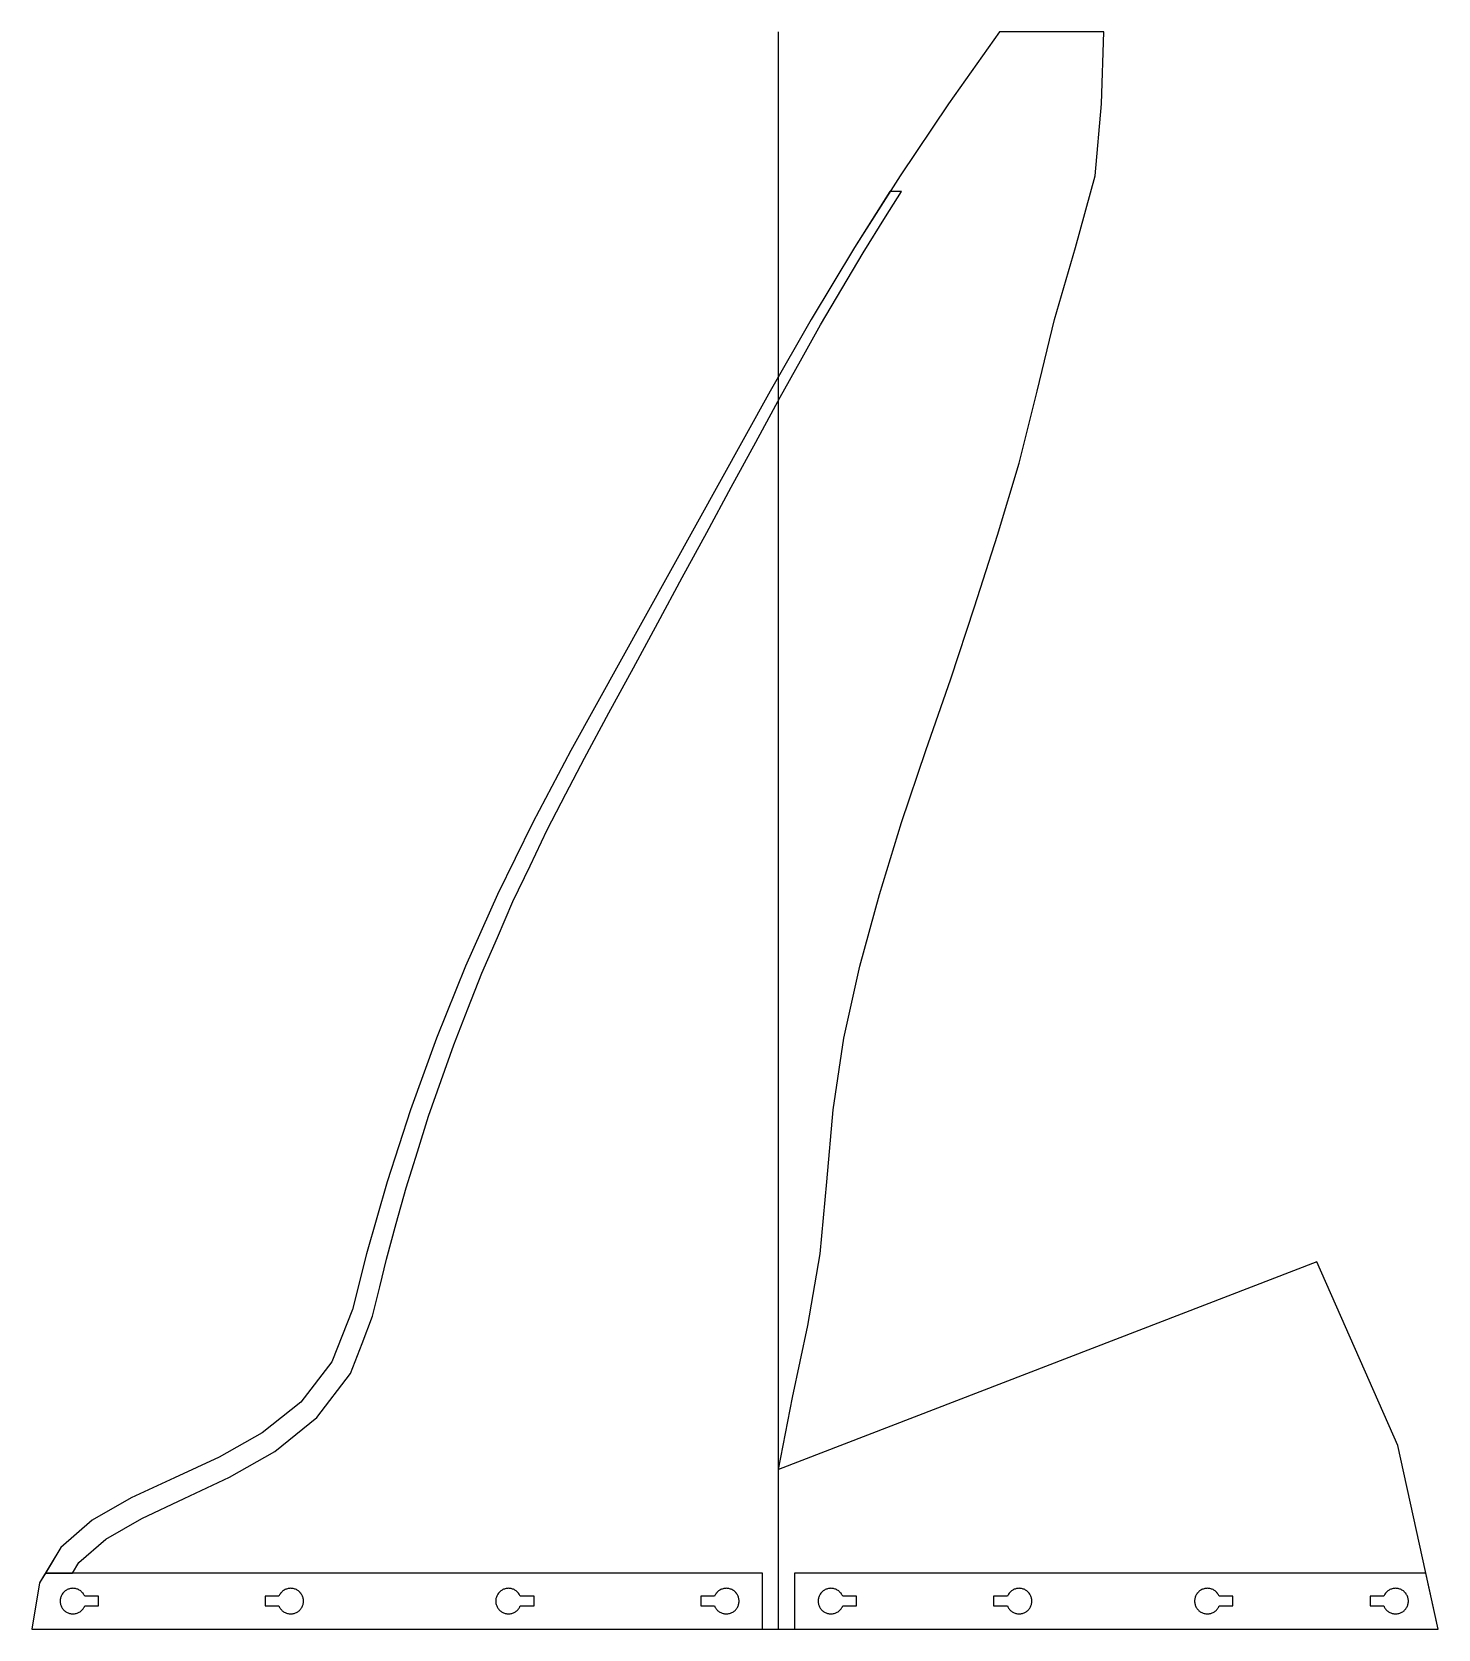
# Model space of a CAD drawing. Header units: millimetres. Extents: x -36 to 140, y 0 to 200.
import ezdxf

# ---------------------------------------------------------------- set-up
doc = ezdxf.new("R2010")
doc.units = ezdxf.units.MM
for name, color, linetype in [('HINGE_FOLD', 5, 'CONTINUOUS'), ('KEYS', 4, 'CONTINUOUS'), ('OUTLINE', 7, 'CONTINUOUS'), ('RAISED_B', 3, 'CONTINUOUS'), ('RAISED_S', 5, 'CONTINUOUS'), ('ROOT_EDGE', 6, 'CONTINUOUS')]:
    doc.layers.add(name, color=color, linetype=linetype)

msp = doc.modelspace()

# ---------------------------------------------------------------- linework, layer by layer
at = {"layer": 'HINGE_FOLD'}
msp.add_line((57.525, 0), (57.525, 200), dxfattribs=at)
at = {"layer": 'KEYS'}
for p, q in [((-32.38313, 4.0143), (-32.41353, 3.91411)), ((-32.34625, 4.11229), (-32.38313, 4.0143)), ((-32.30304, 4.20766), (-32.34625, 4.11229)), ((-32.25369, 4.3), (-32.30304, 4.20766)), ((-32.1984, 4.38891), (-32.25369, 4.3)), ((-32.13741, 4.47402), (-32.1984, 4.38891)), ((-32.07099, 4.55495), (-32.13741, 4.47402)), ((-31.99942, 4.63137), (-32.07099, 4.55495)), ((-31.923, 4.70294), (-31.99942, 4.63137)), ((-31.84206, 4.76936), (-31.923, 4.70294)), ((-31.75696, 4.83035), (-31.84206, 4.76936)), ((-31.66805, 4.88564), (-31.75696, 4.83035)), ((-31.57571, 4.935), (-31.66805, 4.88564)), ((-31.48034, 4.97821), (-31.57571, 4.935)), ((-31.38235, 5.01509), (-31.48034, 4.97821)), ((-31.28216, 5.04548), (-31.38235, 5.01509)), ((-31.18019, 5.06926), (-31.28216, 5.04548)), ((-31.07689, 5.08631), (-31.18019, 5.06926)), ((-30.97269, 5.09657), (-31.07689, 5.08631)), ((-30.86805, 5.1), (-30.97269, 5.09657)), ((-30.7634, 5.09657), (-30.86805, 5.1)), ((-30.6592, 5.08631), (-30.7634, 5.09657)), ((-30.5559, 5.06926), (-30.6592, 5.08631)), ((-30.45394, 5.04548), (-30.5559, 5.06926)), ((-30.35374, 5.01509), (-30.45394, 5.04548)), ((-30.25575, 4.97821), (-30.35374, 5.01509)), ((-30.16038, 4.935), (-30.25575, 4.97821)), ((-30.06805, 4.88564), (-30.16038, 4.935)), ((-29.97913, 4.83035), (-30.06805, 4.88564)), ((-29.89403, 4.76936), (-29.97913, 4.83035)), ((-29.81309, 4.70294), (-29.89403, 4.76936)), ((-29.73668, 4.63137), (-29.81309, 4.70294)), ((-29.6651, 4.55495), (-29.73668, 4.63137)), ((-29.59868, 4.47402), (-29.6651, 4.55495)), ((-29.53769, 4.38891), (-29.59868, 4.47402)), ((-29.48241, 4.3), (-29.53769, 4.38891)), ((-29.43305, 4.20766), (-29.48241, 4.3)), ((-29.38984, 4.11229), (-29.43305, 4.20766)), ((-29.38481, 4.1), (-29.38984, 4.11229)), ((-27.66805, 4.1), (-29.38481, 4.1)), ((-27.66805, 2.9), (-27.66805, 4.1)), ((-5.07027, 4.1), (-6.78703, 4.1)), ((-6.78703, 4.1), (-6.78703, 2.9)), ((-5.06524, 4.11229), (-5.07027, 4.1)), ((-5.02203, 4.20766), (-5.06524, 4.11229)), ((-4.97267, 4.3), (-5.02203, 4.20766)), ((-4.91738, 4.38891), (-4.97267, 4.3)), ((-4.8564, 4.47402), (-4.91738, 4.38891)), ((-4.78998, 4.55495), (-4.8564, 4.47402)), ((-4.7184, 4.63137), (-4.78998, 4.55495)), ((-4.64198, 4.70294), (-4.7184, 4.63137)), ((-4.56105, 4.76936), (-4.64198, 4.70294)), ((-4.47594, 4.83035), (-4.56105, 4.76936)), ((-4.38703, 4.88564), (-4.47594, 4.83035)), ((-4.29469, 4.935), (-4.38703, 4.88564)), ((-4.19932, 4.97821), (-4.29469, 4.935)), ((-4.10133, 5.01509), (-4.19932, 4.97821)), ((-4.00114, 5.04548), (-4.10133, 5.01509)), ((-3.89917, 5.06926), (-4.00114, 5.04548)), ((-3.79587, 5.08631), (-3.89917, 5.06926)), ((-3.69168, 5.09657), (-3.79587, 5.08631)), ((-3.58703, 5.1), (-3.69168, 5.09657)), ((-3.48239, 5.09657), (-3.58703, 5.1)), ((-3.37819, 5.08631), (-3.48239, 5.09657)), ((-3.27489, 5.06926), (-3.37819, 5.08631)), ((-3.17292, 5.04548), (-3.27489, 5.06926)), ((-3.07273, 5.01509), (-3.17292, 5.04548)), ((-2.97474, 4.97821), (-3.07273, 5.01509)), ((-2.87937, 4.935), (-2.97474, 4.97821)), ((-2.78703, 4.88564), (-2.87937, 4.935)), ((-2.69812, 4.83035), (-2.78703, 4.88564)), ((-2.61301, 4.76936), (-2.69812, 4.83035)), ((-2.53208, 4.70294), (-2.61301, 4.76936)), ((-2.45566, 4.63137), (-2.53208, 4.70294)), ((-2.38409, 4.55495), (-2.45566, 4.63137)), ((-2.31767, 4.47402), (-2.38409, 4.55495)), ((-2.25668, 4.38891), (-2.31767, 4.47402)), ((-2.20139, 4.3), (-2.25668, 4.38891)), ((-2.15203, 4.20766), (-2.20139, 4.3)), ((-2.10882, 4.11229), (-2.15203, 4.20766)), ((-2.07194, 4.0143), (-2.10882, 4.11229)), ((-2.04155, 3.91411), (-2.07194, 4.0143)), ((22.1789, 4.0143), (22.1485, 3.91411)), ((22.21578, 4.11229), (22.1789, 4.0143)), ((22.25899, 4.20766), (22.21578, 4.11229)), ((22.30834, 4.3), (22.25899, 4.20766)), ((22.36363, 4.38891), (22.30834, 4.3)), ((22.42462, 4.47402), (22.36363, 4.38891)), ((22.49104, 4.55495), (22.42462, 4.47402)), ((22.56261, 4.63137), (22.49104, 4.55495)), ((22.63903, 4.70294), (22.56261, 4.63137)), ((22.71997, 4.76936), (22.63903, 4.70294)), ((22.80507, 4.83035), (22.71997, 4.76936)), ((22.89399, 4.88564), (22.80507, 4.83035)), ((22.98632, 4.935), (22.89399, 4.88564)), ((23.08169, 4.97821), (22.98632, 4.935)), ((23.17968, 5.01509), (23.08169, 4.97821)), ((23.27987, 5.04548), (23.17968, 5.01509)), ((23.38184, 5.06926), (23.27987, 5.04548)), ((23.48514, 5.08631), (23.38184, 5.06926)), ((23.58934, 5.09657), (23.48514, 5.08631)), ((23.69398, 5.1), (23.58934, 5.09657)), ((23.79863, 5.09657), (23.69398, 5.1)), ((23.90283, 5.08631), (23.79863, 5.09657)), ((24.00613, 5.06926), (23.90283, 5.08631)), ((24.10809, 5.04548), (24.00613, 5.06926)), ((24.20829, 5.01509), (24.10809, 5.04548)), ((24.30628, 4.97821), (24.20829, 5.01509)), ((24.40165, 4.935), (24.30628, 4.97821)), ((24.49398, 4.88564), (24.40165, 4.935)), ((24.5829, 4.83035), (24.49398, 4.88564)), ((24.668, 4.76936), (24.5829, 4.83035)), ((24.74894, 4.70294), (24.668, 4.76936)), ((24.82535, 4.63137), (24.74894, 4.70294)), ((24.89693, 4.55495), (24.82535, 4.63137)), ((24.96335, 4.47402), (24.89693, 4.55495)), ((25.02434, 4.38891), (24.96335, 4.47402)), ((25.07963, 4.3), (25.02434, 4.38891)), ((25.12898, 4.20766), (25.07963, 4.3)), ((25.17219, 4.11229), (25.12898, 4.20766)), ((25.17722, 4.1), (25.17219, 4.11229)), ((26.89398, 4.1), (25.17722, 4.1)), ((26.89398, 2.9), (26.89398, 4.1)), ((49.49176, 4.1), (47.775, 4.1)), ((47.775, 4.1), (47.775, 2.9)), ((49.49679, 4.11229), (49.49176, 4.1)), ((49.54, 4.20766), (49.49679, 4.11229)), ((49.58936, 4.3), (49.54, 4.20766)), ((49.64465, 4.38891), (49.58936, 4.3)), ((49.70564, 4.47402), (49.64465, 4.38891)), ((49.77206, 4.55495), (49.70564, 4.47402)), ((49.84363, 4.63137), (49.77206, 4.55495)), ((49.92005, 4.70294), (49.84363, 4.63137)), ((50.00098, 4.76936), (49.92005, 4.70294)), ((50.08609, 4.83035), (50.00098, 4.76936)), ((50.175, 4.88564), (50.08609, 4.83035)), ((50.26734, 4.935), (50.175, 4.88564)), ((50.36271, 4.97821), (50.26734, 4.935)), ((50.4607, 5.01509), (50.36271, 4.97821)), ((50.56089, 5.04548), (50.4607, 5.01509)), ((50.66286, 5.06926), (50.56089, 5.04548)), ((50.76616, 5.08631), (50.66286, 5.06926)), ((50.87035, 5.09657), (50.76616, 5.08631)), ((50.975, 5.1), (50.87035, 5.09657)), ((51.07964, 5.09657), (50.975, 5.1)), ((51.18384, 5.08631), (51.07964, 5.09657)), ((51.28714, 5.06926), (51.18384, 5.08631)), ((51.38911, 5.04548), (51.28714, 5.06926)), ((51.4893, 5.01509), (51.38911, 5.04548)), ((51.58729, 4.97821), (51.4893, 5.01509)), ((51.68266, 4.935), (51.58729, 4.97821)), ((51.775, 4.88564), (51.68266, 4.935)), ((51.86391, 4.83035), (51.775, 4.88564)), ((51.94902, 4.76936), (51.86391, 4.83035)), ((52.02995, 4.70294), (51.94902, 4.76936)), ((52.10637, 4.63137), (52.02995, 4.70294)), ((52.17794, 4.55495), (52.10637, 4.63137)), ((52.24436, 4.47402), (52.17794, 4.55495)), ((52.30535, 4.38891), (52.24436, 4.47402)), ((52.36064, 4.3), (52.30535, 4.38891)), ((52.41, 4.20766), (52.36064, 4.3)), ((52.45321, 4.11229), (52.41, 4.20766)), ((52.49009, 4.0143), (52.45321, 4.11229)), ((52.52048, 3.91411), (52.49009, 4.0143)), ((62.55991, 4.0143), (62.52952, 3.91411)), ((62.59679, 4.11229), (62.55991, 4.0143)), ((62.64, 4.20766), (62.59679, 4.11229)), ((62.68936, 4.3), (62.64, 4.20766)), ((62.74465, 4.38891), (62.68936, 4.3)), ((62.80563, 4.47402), (62.74465, 4.38891)), ((62.87206, 4.55495), (62.80563, 4.47402)), ((62.94363, 4.63137), (62.87206, 4.55495)), ((63.02005, 4.70294), (62.94363, 4.63137)), ((63.10098, 4.76936), (63.02005, 4.70294)), ((63.18609, 4.83035), (63.10098, 4.76936)), ((63.275, 4.88564), (63.18609, 4.83035)), ((63.36734, 4.935), (63.275, 4.88564)), ((63.46271, 4.97821), (63.36734, 4.935)), ((63.5607, 5.01509), (63.46271, 4.97821)), ((63.66089, 5.04548), (63.5607, 5.01509)), ((63.76285, 5.06926), (63.66089, 5.04548)), ((63.86616, 5.08631), (63.76285, 5.06926)), ((63.97035, 5.09657), (63.86616, 5.08631)), ((64.075, 5.1), (63.97035, 5.09657)), ((64.17964, 5.09657), (64.075, 5.1)), ((64.28384, 5.08631), (64.17964, 5.09657)), ((64.38715, 5.06926), (64.28384, 5.08631)), ((64.48911, 5.04548), (64.38715, 5.06926)), ((64.5893, 5.01509), (64.48911, 5.04548)), ((64.68729, 4.97821), (64.5893, 5.01509)), ((64.78266, 4.935), (64.68729, 4.97821)), ((64.875, 4.88564), (64.78266, 4.935)), ((64.96391, 4.83035), (64.875, 4.88564)), ((65.04902, 4.76936), (64.96391, 4.83035)), ((65.12995, 4.70294), (65.04902, 4.76936)), ((65.20637, 4.63137), (65.12995, 4.70294)), ((65.27794, 4.55495), (65.20637, 4.63137)), ((65.34436, 4.47402), (65.27794, 4.55495)), ((65.40535, 4.38891), (65.34436, 4.47402)), ((65.46064, 4.3), (65.40535, 4.38891)), ((65.51, 4.20766), (65.46064, 4.3)), ((65.55321, 4.11229), (65.51, 4.20766)), ((65.55824, 4.1), (65.55321, 4.11229)), ((67.275, 4.1), (65.55824, 4.1)), ((67.275, 2.9), (67.275, 4.1)), ((86.16831, 4.1), (84.45155, 4.1)), ((84.45155, 4.1), (84.45155, 2.9)), ((86.17334, 4.11229), (86.16831, 4.1)), ((86.21655, 4.20766), (86.17334, 4.11229)), ((86.26591, 4.3), (86.21655, 4.20766)), ((86.3212, 4.38891), (86.26591, 4.3)), ((86.38219, 4.47402), (86.3212, 4.38891)), ((86.44861, 4.55495), (86.38219, 4.47402)), ((86.52018, 4.63137), (86.44861, 4.55495)), ((86.5966, 4.70294), (86.52018, 4.63137)), ((86.67753, 4.76936), (86.5966, 4.70294)), ((86.76264, 4.83035), (86.67753, 4.76936)), ((86.85155, 4.88564), (86.76264, 4.83035)), ((86.94389, 4.935), (86.85155, 4.88564)), ((87.03926, 4.97821), (86.94389, 4.935)), ((87.13725, 5.01509), (87.03926, 4.97821)), ((87.23744, 5.04548), (87.13725, 5.01509)), ((87.33941, 5.06926), (87.23744, 5.04548)), ((87.44271, 5.08631), (87.33941, 5.06926)), ((87.54691, 5.09657), (87.44271, 5.08631)), ((87.65155, 5.1), (87.54691, 5.09657)), ((87.7562, 5.09657), (87.65155, 5.1)), ((87.86039, 5.08631), (87.7562, 5.09657)), ((87.9637, 5.06926), (87.86039, 5.08631)), ((88.06566, 5.04548), (87.9637, 5.06926)), ((88.16585, 5.01509), (88.06566, 5.04548)), ((88.26384, 4.97821), (88.16585, 5.01509)), ((88.35921, 4.935), (88.26384, 4.97821)), ((88.45155, 4.88564), (88.35921, 4.935)), ((88.54046, 4.83035), (88.45155, 4.88564)), ((88.62557, 4.76936), (88.54046, 4.83035)), ((88.7065, 4.70294), (88.62557, 4.76936)), ((88.78292, 4.63137), (88.7065, 4.70294)), ((88.8545, 4.55495), (88.78292, 4.63137)), ((88.92092, 4.47402), (88.8545, 4.55495)), ((88.9819, 4.38891), (88.92092, 4.47402)), ((89.03719, 4.3), (88.9819, 4.38891)), ((89.08655, 4.20766), (89.03719, 4.3)), ((89.12976, 4.11229), (89.08655, 4.20766)), ((89.16664, 4.0143), (89.12976, 4.11229)), ((89.19703, 3.91411), (89.16664, 4.0143)), ((109.71301, 4.0143), (109.68262, 3.91411)), ((109.7499, 4.11229), (109.71301, 4.0143)), ((109.79311, 4.20766), (109.7499, 4.11229)), ((109.84246, 4.3), (109.79311, 4.20766)), ((109.89775, 4.38891), (109.84246, 4.3)), ((109.95874, 4.47402), (109.89775, 4.38891)), ((110.02516, 4.55495), (109.95874, 4.47402)), ((110.09673, 4.63137), (110.02516, 4.55495)), ((110.17315, 4.70294), (110.09673, 4.63137)), ((110.25408, 4.76936), (110.17315, 4.70294)), ((110.33919, 4.83035), (110.25408, 4.76936)), ((110.4281, 4.88564), (110.33919, 4.83035)), ((110.52044, 4.935), (110.4281, 4.88564)), ((110.61581, 4.97821), (110.52044, 4.935)), ((110.7138, 5.01509), (110.61581, 4.97821)), ((110.81399, 5.04548), (110.7138, 5.01509)), ((110.91596, 5.06926), (110.81399, 5.04548)), ((111.01926, 5.08631), (110.91596, 5.06926)), ((111.12346, 5.09657), (111.01926, 5.08631)), ((111.2281, 5.1), (111.12346, 5.09657)), ((111.33275, 5.09657), (111.2281, 5.1)), ((111.43694, 5.08631), (111.33275, 5.09657)), ((111.54025, 5.06926), (111.43694, 5.08631)), ((111.64221, 5.04548), (111.54025, 5.06926)), ((111.74241, 5.01509), (111.64221, 5.04548)), ((111.8404, 4.97821), (111.74241, 5.01509)), ((111.93576, 4.935), (111.8404, 4.97821)), ((112.0281, 4.88564), (111.93576, 4.935)), ((112.11701, 4.83035), (112.0281, 4.88564)), ((112.20212, 4.76936), (112.11701, 4.83035)), ((112.28306, 4.70294), (112.20212, 4.76936)), ((112.35947, 4.63137), (112.28306, 4.70294)), ((112.43105, 4.55495), (112.35947, 4.63137)), ((112.49747, 4.47402), (112.43105, 4.55495)), ((112.55845, 4.38891), (112.49747, 4.47402)), ((112.61374, 4.3), (112.55845, 4.38891)), ((112.6631, 4.20766), (112.61374, 4.3)), ((112.70631, 4.11229), (112.6631, 4.20766)), ((112.71134, 4.1), (112.70631, 4.11229)), ((114.4281, 4.1), (112.71134, 4.1)), ((114.4281, 2.9), (114.4281, 4.1)), ((133.32142, 4.1), (131.60465, 4.1)), ((131.60465, 4.1), (131.60465, 2.9)), ((133.32645, 4.11229), (133.32142, 4.1)), ((133.36966, 4.20766), (133.32645, 4.11229)), ((133.41901, 4.3), (133.36966, 4.20766)), ((133.4743, 4.38891), (133.41901, 4.3)), ((133.53529, 4.47402), (133.4743, 4.38891)), ((133.60171, 4.55495), (133.53529, 4.47402)), ((133.67328, 4.63137), (133.60171, 4.55495)), ((133.7497, 4.70294), (133.67328, 4.63137)), ((133.83064, 4.76936), (133.7497, 4.70294)), ((133.91574, 4.83035), (133.83064, 4.76936)), ((134.00465, 4.88564), (133.91574, 4.83035)), ((134.09699, 4.935), (134.00465, 4.88564)), ((134.19236, 4.97821), (134.09699, 4.935)), ((134.29035, 5.01509), (134.19236, 4.97821)), ((134.39054, 5.04548), (134.29035, 5.01509)), ((134.49251, 5.06926), (134.39054, 5.04548)), ((134.59581, 5.08631), (134.49251, 5.06926)), ((134.70001, 5.09657), (134.59581, 5.08631)), ((134.80465, 5.1), (134.70001, 5.09657)), ((134.9093, 5.09657), (134.80465, 5.1)), ((135.0135, 5.08631), (134.9093, 5.09657)), ((135.1168, 5.06926), (135.0135, 5.08631)), ((135.21876, 5.04548), (135.1168, 5.06926)), ((135.31896, 5.01509), (135.21876, 5.04548)), ((135.41695, 4.97821), (135.31896, 5.01509)), ((135.51232, 4.935), (135.41695, 4.97821)), ((135.60465, 4.88564), (135.51232, 4.935)), ((135.69357, 4.83035), (135.60465, 4.88564)), ((135.77867, 4.76936), (135.69357, 4.83035)), ((135.85961, 4.70294), (135.77867, 4.76936)), ((135.93603, 4.63137), (135.85961, 4.70294)), ((136.0076, 4.55495), (135.93603, 4.63137)), ((136.07402, 4.47402), (136.0076, 4.55495)), ((136.13501, 4.38891), (136.07402, 4.47402)), ((136.19029, 4.3), (136.13501, 4.38891)), ((136.23965, 4.20766), (136.19029, 4.3)), ((136.28286, 4.11229), (136.23965, 4.20766)), ((136.31974, 4.0143), (136.28286, 4.11229)), ((136.35014, 3.91411), (136.31974, 4.0143)), ((-32.46462, 3.60464), (-32.46805, 3.5)), ((-32.46805, 3.5), (-32.46462, 3.39535)), ((-32.45436, 3.70884), (-32.46462, 3.60464)), ((-32.46462, 3.39535), (-32.45436, 3.29116)), ((-32.4373, 3.81214), (-32.45436, 3.70884)), ((-32.45436, 3.29116), (-32.4373, 3.18785)), ((-32.41353, 3.91411), (-32.4373, 3.81214)), ((-32.4373, 3.18785), (-32.41353, 3.08589)), ((-32.41353, 3.08589), (-32.38313, 2.9857)), ((-32.38313, 2.9857), (-32.34625, 2.88771)), ((-32.34625, 2.88771), (-32.30304, 2.79234)), ((-32.30304, 2.79234), (-32.25369, 2.7)), ((-32.25369, 2.7), (-32.1984, 2.61109)), ((-32.1984, 2.61109), (-32.13741, 2.52598)), ((-32.13741, 2.52598), (-32.07099, 2.44505)), ((-32.07099, 2.44505), (-31.99942, 2.36863)), ((-31.99942, 2.36863), (-31.923, 2.29706)), ((-31.923, 2.29706), (-31.84206, 2.23063)), ((-31.84206, 2.23063), (-31.75696, 2.16965)), ((-31.75696, 2.16965), (-31.66805, 2.11436)), ((-31.66805, 2.11436), (-31.57571, 2.065)), ((-31.57571, 2.065), (-31.48034, 2.02179)), ((-31.48034, 2.02179), (-31.38235, 1.98491)), ((-30.35374, 1.98491), (-30.25575, 2.02179)), ((-30.25575, 2.02179), (-30.16038, 2.065)), ((-30.16038, 2.065), (-30.06805, 2.11436)), ((-30.06805, 2.11436), (-29.97913, 2.16965)), ((-29.97913, 2.16965), (-29.89403, 2.23063)), ((-29.89403, 2.23063), (-29.81309, 2.29706)), ((-29.81309, 2.29706), (-29.73668, 2.36863)), ((-29.73668, 2.36863), (-29.6651, 2.44505)), ((-29.6651, 2.44505), (-29.59868, 2.52598)), ((-29.59868, 2.52598), (-29.53769, 2.61109)), ((-29.53769, 2.61109), (-29.48241, 2.7)), ((-29.48241, 2.7), (-29.43305, 2.79234)), ((-29.43305, 2.79234), (-29.38984, 2.88771)), ((-29.38984, 2.88771), (-29.38481, 2.9)), ((-29.38481, 2.9), (-27.66805, 2.9)), ((-6.78703, 2.9), (-5.07027, 2.9)), ((-5.07027, 2.9), (-5.06524, 2.88771)), ((-5.06524, 2.88771), (-5.02203, 2.79234)), ((-5.02203, 2.79234), (-4.97267, 2.7)), ((-4.97267, 2.7), (-4.91738, 2.61109)), ((-4.91738, 2.61109), (-4.8564, 2.52598)), ((-4.8564, 2.52598), (-4.78998, 2.44505)), ((-4.78998, 2.44505), (-4.7184, 2.36863)), ((-4.7184, 2.36863), (-4.64198, 2.29706)), ((-4.64198, 2.29706), (-4.56105, 2.23063)), ((-4.56105, 2.23063), (-4.47594, 2.16965)), ((-4.47594, 2.16965), (-4.38703, 2.11436)), ((-4.38703, 2.11436), (-4.29469, 2.065)), ((-4.29469, 2.065), (-4.19932, 2.02179)), ((-4.19932, 2.02179), (-4.10133, 1.98491)), ((-3.07273, 1.98491), (-2.97474, 2.02179)), ((-2.97474, 2.02179), (-2.87937, 2.065)), ((-2.87937, 2.065), (-2.78703, 2.11436)), ((-2.78703, 2.11436), (-2.69812, 2.16965)), ((-2.69812, 2.16965), (-2.61301, 2.23063)), ((-2.61301, 2.23063), (-2.53208, 2.29706)), ((-2.53208, 2.29706), (-2.45566, 2.36863)), ((-2.45566, 2.36863), (-2.38409, 2.44505)), ((-2.38409, 2.44505), (-2.31767, 2.52598)), ((-2.31767, 2.52598), (-2.25668, 2.61109)), ((-2.25668, 2.61109), (-2.20139, 2.7)), ((-2.20139, 2.7), (-2.15203, 2.79234)), ((-2.15203, 2.79234), (-2.10882, 2.88771)), ((-2.10882, 2.88771), (-2.07194, 2.9857)), ((-2.07194, 2.9857), (-2.04155, 3.08589)), ((-2.01777, 3.81214), (-2.04155, 3.91411)), ((-2.04155, 3.08589), (-2.01777, 3.18785)), ((-2.00072, 3.70884), (-2.01777, 3.81214)), ((-2.01777, 3.18785), (-2.00072, 3.29116)), ((-1.99046, 3.60464), (-2.00072, 3.70884)), ((-2.00072, 3.29116), (-1.99046, 3.39535)), ((-1.98703, 3.5), (-1.99046, 3.60464)), ((-1.99046, 3.39535), (-1.98703, 3.5)), ((22.09741, 3.60464), (22.09398, 3.5)), ((22.09398, 3.5), (22.09741, 3.39535)), ((22.10767, 3.70884), (22.09741, 3.60464)), ((22.09741, 3.39535), (22.10767, 3.29116)), ((22.12473, 3.81214), (22.10767, 3.70884)), ((22.10767, 3.29116), (22.12473, 3.18785)), ((22.1485, 3.91411), (22.12473, 3.81214)), ((22.12473, 3.18785), (22.1485, 3.08589)), ((22.1485, 3.08589), (22.1789, 2.9857)), ((22.1789, 2.9857), (22.21578, 2.88771)), ((22.21578, 2.88771), (22.25899, 2.79234)), ((22.25899, 2.79234), (22.30834, 2.7)), ((22.30834, 2.7), (22.36363, 2.61109)), ((22.36363, 2.61109), (22.42462, 2.52598)), ((22.42462, 2.52598), (22.49104, 2.44505)), ((22.49104, 2.44505), (22.56261, 2.36863)), ((22.56261, 2.36863), (22.63903, 2.29706)), ((22.63903, 2.29706), (22.71997, 2.23063)), ((22.71997, 2.23063), (22.80507, 2.16965)), ((22.80507, 2.16965), (22.89399, 2.11436)), ((22.89399, 2.11436), (22.98632, 2.065)), ((22.98632, 2.065), (23.08169, 2.02179)), ((23.08169, 2.02179), (23.17968, 1.98491)), ((24.20829, 1.98491), (24.30628, 2.02179)), ((24.30628, 2.02179), (24.40165, 2.065)), ((24.40165, 2.065), (24.49398, 2.11436)), ((24.49398, 2.11436), (24.5829, 2.16965)), ((24.5829, 2.16965), (24.668, 2.23063)), ((24.668, 2.23063), (24.74894, 2.29706)), ((24.74894, 2.29706), (24.82535, 2.36863)), ((24.82535, 2.36863), (24.89693, 2.44505)), ((24.89693, 2.44505), (24.96335, 2.52598)), ((24.96335, 2.52598), (25.02434, 2.61109)), ((25.02434, 2.61109), (25.07963, 2.7)), ((25.07963, 2.7), (25.12898, 2.79234)), ((25.12898, 2.79234), (25.17219, 2.88771)), ((25.17219, 2.88771), (25.17722, 2.9)), ((25.17722, 2.9), (26.89398, 2.9)), ((47.775, 2.9), (49.49176, 2.9)), ((49.49176, 2.9), (49.49679, 2.88771)), ((49.49679, 2.88771), (49.54, 2.79234)), ((49.54, 2.79234), (49.58936, 2.7)), ((49.58936, 2.7), (49.64465, 2.61109)), ((49.64465, 2.61109), (49.70564, 2.52598)), ((49.70564, 2.52598), (49.77206, 2.44505)), ((49.77206, 2.44505), (49.84363, 2.36863)), ((49.84363, 2.36863), (49.92005, 2.29706)), ((49.92005, 2.29706), (50.00098, 2.23063)), ((50.00098, 2.23063), (50.08609, 2.16965)), ((50.08609, 2.16965), (50.175, 2.11436)), ((50.175, 2.11436), (50.26734, 2.065)), ((50.26734, 2.065), (50.36271, 2.02179)), ((50.36271, 2.02179), (50.4607, 1.98491)), ((51.4893, 1.98491), (51.58729, 2.02179)), ((51.58729, 2.02179), (51.68266, 2.065)), ((51.68266, 2.065), (51.775, 2.11436)), ((51.775, 2.11436), (51.86391, 2.16965)), ((51.86391, 2.16965), (51.94902, 2.23063)), ((51.94902, 2.23063), (52.02995, 2.29706)), ((52.02995, 2.29706), (52.10637, 2.36863)), ((52.10637, 2.36863), (52.17794, 2.44505)), ((52.17794, 2.44505), (52.24436, 2.52598)), ((52.24436, 2.52598), (52.30535, 2.61109)), ((52.30535, 2.61109), (52.36064, 2.7)), ((52.36064, 2.7), (52.41, 2.79234)), ((52.41, 2.79234), (52.45321, 2.88771)), ((52.45321, 2.88771), (52.49009, 2.9857)), ((52.49009, 2.9857), (52.52048, 3.08589)), ((52.54426, 3.81214), (52.52048, 3.91411)), ((52.52048, 3.08589), (52.54426, 3.18785)), ((52.56131, 3.70884), (52.54426, 3.81214)), ((52.54426, 3.18785), (52.56131, 3.29116)), ((52.57157, 3.60464), (52.56131, 3.70884)), ((52.56131, 3.29116), (52.57157, 3.39535)), ((52.575, 3.5), (52.57157, 3.60464)), ((52.57157, 3.39535), (52.575, 3.5)), ((62.47843, 3.60464), (62.475, 3.5)), ((62.475, 3.5), (62.47843, 3.39535)), ((62.48869, 3.70884), (62.47843, 3.60464)), ((62.47843, 3.39535), (62.48869, 3.29116)), ((62.50574, 3.81214), (62.48869, 3.70884)), ((62.48869, 3.29116), (62.50574, 3.18785)), ((62.52952, 3.91411), (62.50574, 3.81214)), ((62.50574, 3.18785), (62.52952, 3.08589)), ((62.52952, 3.08589), (62.55991, 2.9857)), ((62.55991, 2.9857), (62.59679, 2.88771)), ((62.59679, 2.88771), (62.64, 2.79234)), ((62.64, 2.79234), (62.68936, 2.7)), ((62.68936, 2.7), (62.74465, 2.61109)), ((62.74465, 2.61109), (62.80563, 2.52598)), ((62.80563, 2.52598), (62.87206, 2.44505)), ((62.87206, 2.44505), (62.94363, 2.36863)), ((62.94363, 2.36863), (63.02005, 2.29706)), ((63.02005, 2.29706), (63.10098, 2.23063)), ((63.10098, 2.23063), (63.18609, 2.16965)), ((63.18609, 2.16965), (63.275, 2.11436)), ((63.275, 2.11436), (63.36734, 2.065)), ((63.36734, 2.065), (63.46271, 2.02179)), ((63.46271, 2.02179), (63.5607, 1.98491)), ((64.5893, 1.98491), (64.68729, 2.02179)), ((64.68729, 2.02179), (64.78266, 2.065)), ((64.78266, 2.065), (64.875, 2.11436)), ((64.875, 2.11436), (64.96391, 2.16965)), ((64.96391, 2.16965), (65.04902, 2.23063)), ((65.04902, 2.23063), (65.12995, 2.29706)), ((65.12995, 2.29706), (65.20637, 2.36863)), ((65.20637, 2.36863), (65.27794, 2.44505)), ((65.27794, 2.44505), (65.34436, 2.52598)), ((65.34436, 2.52598), (65.40535, 2.61109)), ((65.40535, 2.61109), (65.46064, 2.7)), ((65.46064, 2.7), (65.51, 2.79234)), ((65.51, 2.79234), (65.55321, 2.88771)), ((65.55321, 2.88771), (65.55824, 2.9)), ((65.55824, 2.9), (67.275, 2.9)), ((84.45155, 2.9), (86.16831, 2.9)), ((86.16831, 2.9), (86.17334, 2.88771)), ((86.17334, 2.88771), (86.21655, 2.79234)), ((86.21655, 2.79234), (86.26591, 2.7)), ((86.26591, 2.7), (86.3212, 2.61109)), ((86.3212, 2.61109), (86.38219, 2.52598)), ((86.38219, 2.52598), (86.44861, 2.44505)), ((86.44861, 2.44505), (86.52018, 2.36863)), ((86.52018, 2.36863), (86.5966, 2.29706)), ((86.5966, 2.29706), (86.67753, 2.23063)), ((86.67753, 2.23063), (86.76264, 2.16965)), ((86.76264, 2.16965), (86.85155, 2.11436)), ((86.85155, 2.11436), (86.94389, 2.065)), ((86.94389, 2.065), (87.03926, 2.02179)), ((87.03926, 2.02179), (87.13725, 1.98491)), ((88.16585, 1.98491), (88.26384, 2.02179)), ((88.26384, 2.02179), (88.35921, 2.065)), ((88.35921, 2.065), (88.45155, 2.11436)), ((88.45155, 2.11436), (88.54046, 2.16965)), ((88.54046, 2.16965), (88.62557, 2.23063)), ((88.62557, 2.23063), (88.7065, 2.29706)), ((88.7065, 2.29706), (88.78292, 2.36863)), ((88.78292, 2.36863), (88.8545, 2.44505)), ((88.8545, 2.44505), (88.92092, 2.52598)), ((88.92092, 2.52598), (88.9819, 2.61109)), ((88.9819, 2.61109), (89.03719, 2.7)), ((89.03719, 2.7), (89.08655, 2.79234)), ((89.08655, 2.79234), (89.12976, 2.88771)), ((89.12976, 2.88771), (89.16664, 2.9857)), ((89.16664, 2.9857), (89.19703, 3.08589)), ((89.22081, 3.81214), (89.19703, 3.91411)), ((89.19703, 3.08589), (89.22081, 3.18785)), ((89.23786, 3.70884), (89.22081, 3.81214)), ((89.22081, 3.18785), (89.23786, 3.29116)), ((89.24813, 3.60464), (89.23786, 3.70884)), ((89.23786, 3.29116), (89.24813, 3.39535)), ((89.25155, 3.5), (89.24813, 3.60464)), ((89.24813, 3.39535), (89.25155, 3.5)), ((109.63153, 3.60464), (109.6281, 3.5)), ((109.6281, 3.5), (109.63153, 3.39535)), ((109.64179, 3.70884), (109.63153, 3.60464)), ((109.63153, 3.39535), (109.64179, 3.29116)), ((109.65885, 3.81214), (109.64179, 3.70884)), ((109.64179, 3.29116), (109.65885, 3.18785)), ((109.68262, 3.91411), (109.65885, 3.81214)), ((109.65885, 3.18785), (109.68262, 3.08589)), ((109.68262, 3.08589), (109.71301, 2.9857)), ((109.71301, 2.9857), (109.7499, 2.88771)), ((109.7499, 2.88771), (109.79311, 2.79234)), ((109.79311, 2.79234), (109.84246, 2.7)), ((109.84246, 2.7), (109.89775, 2.61109)), ((109.89775, 2.61109), (109.95874, 2.52598)), ((109.95874, 2.52598), (110.02516, 2.44505)), ((110.02516, 2.44505), (110.09673, 2.36863)), ((110.09673, 2.36863), (110.17315, 2.29706)), ((110.17315, 2.29706), (110.25408, 2.23063)), ((110.25408, 2.23063), (110.33919, 2.16965)), ((110.33919, 2.16965), (110.4281, 2.11436)), ((110.4281, 2.11436), (110.52044, 2.065)), ((110.52044, 2.065), (110.61581, 2.02179)), ((110.61581, 2.02179), (110.7138, 1.98491)), ((111.74241, 1.98491), (111.8404, 2.02179)), ((111.8404, 2.02179), (111.93576, 2.065)), ((111.93576, 2.065), (112.0281, 2.11436)), ((112.0281, 2.11436), (112.11701, 2.16965)), ((112.11701, 2.16965), (112.20212, 2.23063)), ((112.20212, 2.23063), (112.28306, 2.29706)), ((112.28306, 2.29706), (112.35947, 2.36863)), ((112.35947, 2.36863), (112.43105, 2.44505)), ((112.43105, 2.44505), (112.49747, 2.52598)), ((112.49747, 2.52598), (112.55845, 2.61109)), ((112.55845, 2.61109), (112.61374, 2.7)), ((112.61374, 2.7), (112.6631, 2.79234)), ((112.6631, 2.79234), (112.70631, 2.88771)), ((112.70631, 2.88771), (112.71134, 2.9)), ((112.71134, 2.9), (114.4281, 2.9)), ((131.60465, 2.9), (133.32142, 2.9)), ((133.32142, 2.9), (133.32645, 2.88771)), ((133.32645, 2.88771), (133.36966, 2.79234)), ((133.36966, 2.79234), (133.41901, 2.7)), ((133.41901, 2.7), (133.4743, 2.61109)), ((133.4743, 2.61109), (133.53529, 2.52598)), ((133.53529, 2.52598), (133.60171, 2.44505)), ((133.60171, 2.44505), (133.67328, 2.36863)), ((133.67328, 2.36863), (133.7497, 2.29706)), ((133.7497, 2.29706), (133.83064, 2.23063)), ((133.83064, 2.23063), (133.91574, 2.16965)), ((133.91574, 2.16965), (134.00465, 2.11436)), ((134.00465, 2.11436), (134.09699, 2.065)), ((134.09699, 2.065), (134.19236, 2.02179)), ((134.19236, 2.02179), (134.29035, 1.98491)), ((135.31896, 1.98491), (135.41695, 2.02179)), ((135.41695, 2.02179), (135.51232, 2.065)), ((135.51232, 2.065), (135.60465, 2.11436)), ((135.60465, 2.11436), (135.69357, 2.16965)), ((135.69357, 2.16965), (135.77867, 2.23063)), ((135.77867, 2.23063), (135.85961, 2.29706)), ((135.85961, 2.29706), (135.93603, 2.36863)), ((135.93603, 2.36863), (136.0076, 2.44505)), ((136.0076, 2.44505), (136.07402, 2.52598)), ((136.07402, 2.52598), (136.13501, 2.61109)), ((136.13501, 2.61109), (136.19029, 2.7)), ((136.19029, 2.7), (136.23965, 2.79234)), ((136.23965, 2.79234), (136.28286, 2.88771)), ((136.28286, 2.88771), (136.31974, 2.9857)), ((136.31974, 2.9857), (136.35014, 3.08589)), ((136.37391, 3.81214), (136.35014, 3.91411)), ((136.35014, 3.08589), (136.37391, 3.18785)), ((136.39097, 3.70884), (136.37391, 3.81214)), ((136.37391, 3.18785), (136.39097, 3.29116)), ((136.40123, 3.60464), (136.39097, 3.70884)), ((136.39097, 3.29116), (136.40123, 3.39535)), ((136.40465, 3.5), (136.40123, 3.60464)), ((136.40123, 3.39535), (136.40465, 3.5)), ((-31.38235, 1.98491), (-31.28216, 1.95452)), ((-31.28216, 1.95452), (-31.18019, 1.93074)), ((-31.18019, 1.93074), (-31.07689, 1.91369)), ((-31.07689, 1.91369), (-30.97269, 1.90343)), ((-30.97269, 1.90343), (-30.86805, 1.9)), ((-30.86805, 1.9), (-30.7634, 1.90343)), ((-30.7634, 1.90343), (-30.6592, 1.91369)), ((-30.6592, 1.91369), (-30.5559, 1.93074)), ((-30.5559, 1.93074), (-30.45394, 1.95452)), ((-30.45394, 1.95452), (-30.35374, 1.98491)), ((-4.10133, 1.98491), (-4.00114, 1.95452)), ((-4.00114, 1.95452), (-3.89917, 1.93074)), ((-3.89917, 1.93074), (-3.79587, 1.91369)), ((-3.79587, 1.91369), (-3.69168, 1.90343)), ((-3.69168, 1.90343), (-3.58703, 1.9)), ((-3.58703, 1.9), (-3.48239, 1.90343)), ((-3.48239, 1.90343), (-3.37819, 1.91369)), ((-3.37819, 1.91369), (-3.27489, 1.93074)), ((-3.27489, 1.93074), (-3.17292, 1.95452)), ((-3.17292, 1.95452), (-3.07273, 1.98491)), ((23.17968, 1.98491), (23.27987, 1.95452)), ((23.27987, 1.95452), (23.38184, 1.93074)), ((23.38184, 1.93074), (23.48514, 1.91369)), ((23.48514, 1.91369), (23.58934, 1.90343)), ((23.58934, 1.90343), (23.69398, 1.9)), ((23.69398, 1.9), (23.79863, 1.90343)), ((23.79863, 1.90343), (23.90283, 1.91369)), ((23.90283, 1.91369), (24.00613, 1.93074)), ((24.00613, 1.93074), (24.10809, 1.95452)), ((24.10809, 1.95452), (24.20829, 1.98491)), ((50.4607, 1.98491), (50.56089, 1.95452)), ((50.56089, 1.95452), (50.66286, 1.93074)), ((50.66286, 1.93074), (50.76616, 1.91369)), ((50.76616, 1.91369), (50.87035, 1.90343)), ((50.87035, 1.90343), (50.975, 1.9)), ((50.975, 1.9), (51.07964, 1.90343)), ((51.07964, 1.90343), (51.18384, 1.91369)), ((51.18384, 1.91369), (51.28714, 1.93074)), ((51.28714, 1.93074), (51.38911, 1.95452)), ((51.38911, 1.95452), (51.4893, 1.98491)), ((63.5607, 1.98491), (63.66089, 1.95452)), ((63.66089, 1.95452), (63.76285, 1.93074)), ((63.76285, 1.93074), (63.86616, 1.91369)), ((63.86616, 1.91369), (63.97035, 1.90343)), ((63.97035, 1.90343), (64.075, 1.9)), ((64.075, 1.9), (64.17964, 1.90343)), ((64.17964, 1.90343), (64.28384, 1.91369)), ((64.28384, 1.91369), (64.38715, 1.93074)), ((64.38715, 1.93074), (64.48911, 1.95452)), ((64.48911, 1.95452), (64.5893, 1.98491)), ((87.13725, 1.98491), (87.23744, 1.95452)), ((87.23744, 1.95452), (87.33941, 1.93074)), ((87.33941, 1.93074), (87.44271, 1.91369)), ((87.44271, 1.91369), (87.54691, 1.90343)), ((87.54691, 1.90343), (87.65155, 1.9)), ((87.65155, 1.9), (87.7562, 1.90343)), ((87.7562, 1.90343), (87.86039, 1.91369)), ((87.86039, 1.91369), (87.9637, 1.93074)), ((87.9637, 1.93074), (88.06566, 1.95452)), ((88.06566, 1.95452), (88.16585, 1.98491)), ((110.7138, 1.98491), (110.81399, 1.95452)), ((110.81399, 1.95452), (110.91596, 1.93074)), ((110.91596, 1.93074), (111.01926, 1.91369)), ((111.01926, 1.91369), (111.12346, 1.90343)), ((111.12346, 1.90343), (111.2281, 1.9)), ((111.2281, 1.9), (111.33275, 1.90343)), ((111.33275, 1.90343), (111.43694, 1.91369)), ((111.43694, 1.91369), (111.54025, 1.93074)), ((111.54025, 1.93074), (111.64221, 1.95452)), ((111.64221, 1.95452), (111.74241, 1.98491)), ((134.29035, 1.98491), (134.39054, 1.95452)), ((134.39054, 1.95452), (134.49251, 1.93074)), ((134.49251, 1.93074), (134.59581, 1.91369)), ((134.59581, 1.91369), (134.70001, 1.90343)), ((134.70001, 1.90343), (134.80465, 1.9)), ((134.80465, 1.9), (134.9093, 1.90343)), ((134.9093, 1.90343), (135.0135, 1.91369)), ((135.0135, 1.91369), (135.1168, 1.93074)), ((135.1168, 1.93074), (135.21876, 1.95452)), ((135.21876, 1.95452), (135.31896, 1.98491))]:
    msp.add_line(p, q, dxfattribs=at)
at = {"layer": 'OUTLINE'}
for p, q in [((85.17123, 200), (78.7984, 191)), ((98.24515, 200), (85.17123, 200)), ((97.97348, 191), (98.24515, 200)), ((78.7984, 191), (72.75021, 182)), ((97.15486, 182), (97.97348, 191)), ((72.75021, 182), (67.01618, 173)), ((94.70035, 173), (97.15486, 182)), ((67.01618, 173), (61.58666, 164)), ((92.09247, 164), (94.70035, 173)), ((61.58666, 164), (56.45282, 155)), ((89.92769, 155), (92.09247, 164)), ((56.45282, 155), (31.50891, 110)), ((87.6352, 146), (89.92769, 155)), ((84.94325, 137), (87.6352, 146)), ((82.08048, 128), (84.94325, 137)), ((79.07633, 119), (82.08048, 128)), ((75.96023, 110), (79.07633, 119)), ((31.50891, 110), (26.7229, 101)), ((72.9166, 101), (75.96023, 110)), ((26.7229, 101), (22.33275, 92)), ((70.14868, 92), (72.9166, 101)), ((22.33275, 92), (18.32521, 83)), ((67.71529, 83), (70.14868, 92)), ((18.32521, 83), (14.68854, 74)), ((65.67681, 74), (67.71529, 83)), ((14.68854, 74), (11.41243, 65)), ((64.34136, 65), (65.67681, 74)), ((11.41243, 65), (8.48782, 56)), ((63.5617, 56), (64.34136, 65)), ((8.48782, 56), (5.90683, 47)), ((62.71708, 47), (63.5617, 56)), ((5.90683, 47), (4.13259, 40)), ((124.95297, 46), (57.52523, 20)), ((61.18787, 38), (62.71708, 47)), ((135.06713, 23), (124.95297, 46)), ((4.13259, 40), (1.56946, 33.44749)), ((59.27466, 29), (61.18787, 38)), ((1.56946, 33.44749), (-2.31584, 28.42862)), ((-2.31584, 28.42862), (-7.14833, 24.58099)), ((57.52523, 20), (59.27466, 29)), ((-7.14833, 24.58099), (-12.55306, 21.5422)), ((140.12421, 0), (135.06713, 23)), ((-12.55306, 21.5422), (-18.15504, 18.94983)), ((-18.15504, 18.94983), (-23.57931, 16.44147)), ((-23.57931, 16.44147), (-28.45091, 13.65471)), ((-28.45091, 13.65471), (-32.39487, 10.22716)), ((-32.39487, 10.22716), (-35.03622, 5.79639)), ((-35.03622, 5.79639), (-36, 0)), ((-36, 0), (140.12421, 0))]:
    msp.add_line(p, q, dxfattribs=at)
at = {"layer": 'RAISED_B'}
for p, q in [((71.47598, 180), (67.01618, 173)), ((70.91718, 176.84123), (72.90796, 180)), ((72.90796, 180), (71.47598, 180)), ((68.09787, 172.32914), (70.91718, 176.84123)), ((67.01618, 173), (61.58666, 164)), ((65.43138, 167.81832), (68.09787, 172.32914)), ((62.76518, 163.30838), (65.43138, 167.81832)), ((61.58666, 164), (56.45282, 155)), ((60.24735, 158.79974), (62.76518, 163.30838)), ((57.72598, 154.28516), (60.24735, 158.79974)), ((56.45282, 155), (31.50891, 110)), ((54.66306, 148.63875), (57.72598, 154.28516)), ((51.59626, 142.98537), (54.66306, 148.63875)), ((48.52946, 137.332), (51.59626, 142.98537)), ((45.46266, 131.67863), (48.52946, 137.332)), ((42.39586, 126.02525), (45.46266, 131.67863)), ((39.32906, 120.37188), (42.39586, 126.02525)), ((36.26226, 114.7185), (39.32906, 120.37188)), ((33.2026, 109.07813), (36.26226, 114.7185)), ((31.50891, 110), (26.7229, 101)), ((30.8598, 104.57263), (33.2026, 109.07813)), ((28.52429, 100.08167), (30.8598, 104.57263)), ((26.7229, 101), (22.33275, 92)), ((26.38719, 95.59301), (28.52429, 100.08167)), ((24.24997, 91.10554), (26.38719, 95.59301)), ((22.33275, 92), (18.32521, 83)), ((22.30442, 86.62037), (24.24997, 91.10554)), ((20.35868, 82.13643), (22.30442, 86.62037)), ((18.32521, 83), (14.68854, 74)), ((18.59863, 77.65478), (20.35868, 82.13643)), ((16.83834, 73.17438), (18.59863, 77.65478)), ((14.68854, 74), (11.41243, 65)), ((15.25846, 68.69627), (16.83834, 73.17438)), ((13.67829, 64.21945), (15.25846, 68.69627)), ((11.41243, 65), (8.48782, 56)), ((12.27387, 59.74488), (13.67829, 64.21945)), ((10.86909, 55.27165), (12.27387, 59.74488)), ((8.48782, 56), (5.90683, 47)), ((9.63602, 50.80064), (10.86909, 55.27165)), ((8.39993, 46.32137), (9.63602, 50.80064)), ((5.90683, 47), (4.13259, 40)), ((7.55962, 42.85623), (8.39993, 46.32137)), ((6.66281, 39.19022), (7.55962, 42.85623)), ((4.13259, 40), (1.56946, 33.44749)), ((5.35687, 35.74354), (6.66281, 39.19022)), ((3.88231, 32.00686), (5.35687, 35.74354)), ((1.56946, 33.44749), (-2.31584, 28.42862)), ((-0.33564, 26.48163), (3.88231, 32.00686)), ((-2.31584, 28.42862), (-7.14833, 24.58099)), ((-5.57597, 22.24355), (-0.33564, 26.48163)), ((-7.14833, 24.58099), (-12.55306, 21.5422)), ((-11.25558, 19.00614), (-5.57597, 22.24355)), ((-12.55306, 21.5422), (-18.15504, 18.94983)), ((-18.15504, 18.94983), (-23.57931, 16.44147)), ((-16.94769, 16.3399), (-11.25558, 19.00614)), ((-23.57931, 16.44147), (-28.45091, 13.65471)), ((-22.25217, 13.86098), (-16.94769, 16.3399)), ((-28.45091, 13.65471), (-32.39487, 10.22716)), ((-26.76232, 11.25929), (-22.25217, 13.86098)), ((-32.39487, 10.22716), (-34.3187, 7)), ((-30.12123, 8.32184), (-26.76232, 11.25929)), ((-30.90381, 7), (-30.12123, 8.32184)), ((-34.3187, 7), (-30.90381, 7))]:
    msp.add_line(p, q, dxfattribs=at)
at = {"layer": 'RAISED_S'}
for p, q in [((-34.3187, 7), (-35.03622, 5.79639)), ((55.525, 7), (-34.3187, 7)), ((55.525, 0), (55.525, 7)), ((138.5851, 7), (59.525, 7)), ((59.525, 7), (59.525, 0)), ((140.12421, 0), (138.5851, 7)), ((-35.03622, 5.79639), (-36, 0)), ((-36, 0), (55.525, 0)), ((59.525, 0), (140.12421, 0))]:
    msp.add_line(p, q, dxfattribs=at)
at = {"layer": 'ROOT_EDGE'}
msp.add_line((-36, 0), (140.12421, 0), dxfattribs=at)

doc.saveas('drawing.dxf')
